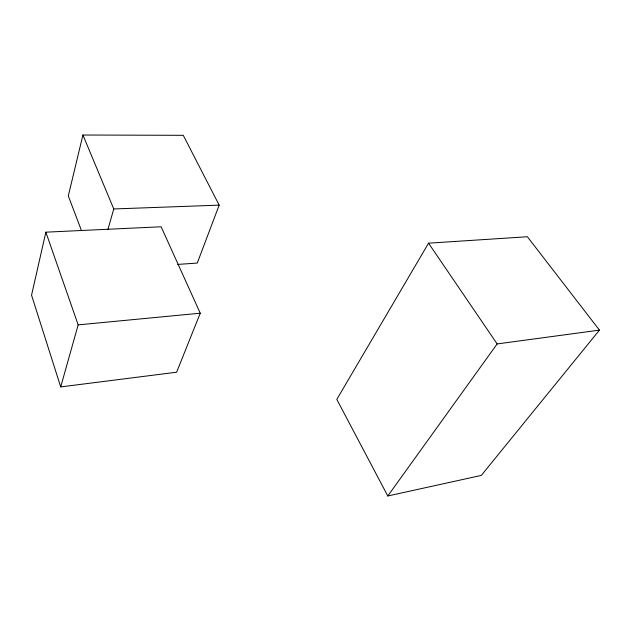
<?xml version="1.0" encoding="UTF-8"?>
<svg xmlns="http://www.w3.org/2000/svg" width="631" height="631" viewBox="0 0 631 631"><rect width="100%" height="100%" fill="white"/><g stroke="black" fill="none" stroke-linecap="round" stroke-linejoin="round"><path stroke-width="0.95" d="M45.866 232.169L31.55 295.158L60.71 386.906L176.633 372.211L200.248 313.197L161.126 226.774L45.866 232.169L78.165 324.878L60.71 386.906M177.682 264.413L197.258 263.08L219.178 205.138L183.266 135.31L82.921 135.018L68.298 195.933L81.502 230.646M107.901 229.589L113.761 208.956L82.921 135.018M428.559 243.18L336.804 399.399L387.789 495.982L481.295 475.419L599.45 330.123L527.374 236.743L428.559 243.18L497.149 343.934L599.45 330.123M387.789 495.982L497.149 343.934M78.165 324.878L200.248 313.197M113.761 208.956L219.178 205.138"/></g></svg>
